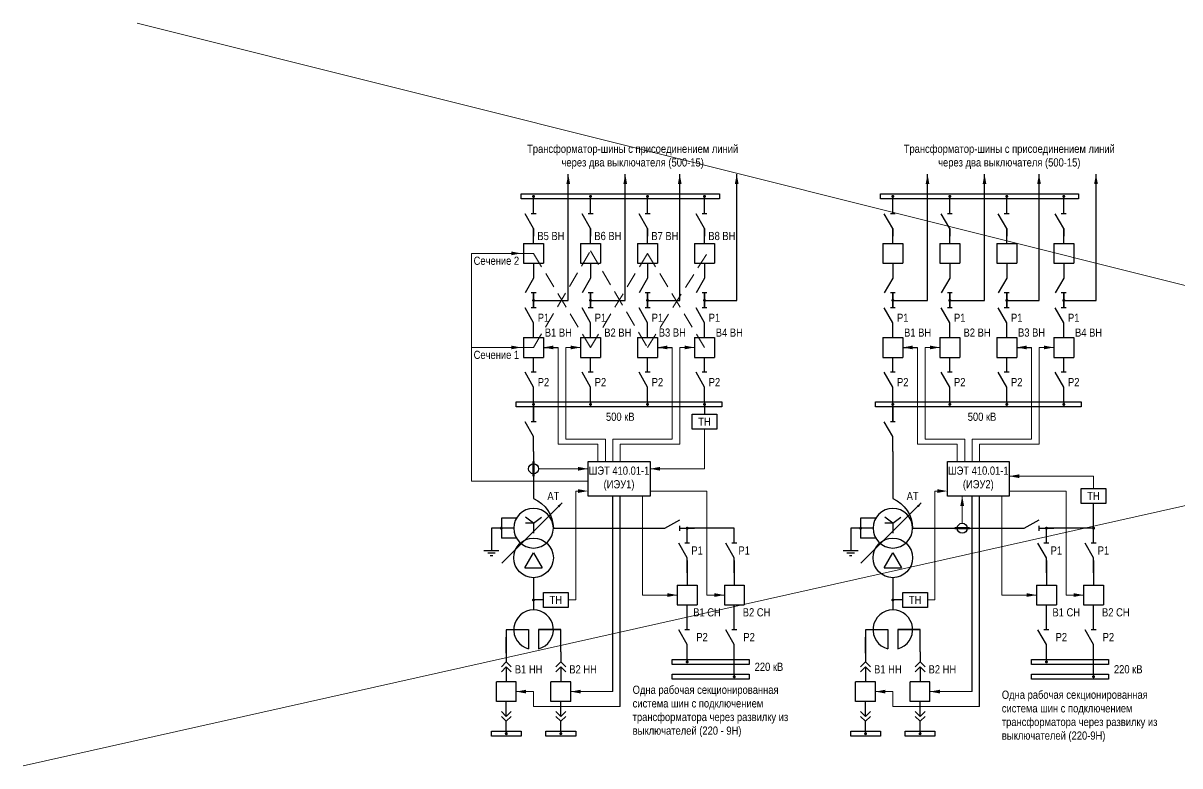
# Model space of a CAD drawing. Header units: millimetres. Extents: x 5769 to 10700, y 4225 to 6895.
# Drawn here: x 8158 to 8624.8, y 4630 to 4930 of the extents above; entities that cross this region are included whole.
import ezdxf
from ezdxf.enums import TextEntityAlignment as Align

# ---------------------------------------------------------------- set-up
doc = ezdxf.new("R2010")
doc.units = ezdxf.units.MM
doc.linetypes.add('HIDDEN', pattern=[9.525, 6.35, -3.175])
doc.layers.add('Основная', color=7, linetype='Continuous', lineweight=30)
doc.layers.add('Тонкая', color=7, linetype='Continuous', lineweight=13)
doc.styles.add('Narrow', font='ARIALN.TTF')
doc.styles.add('Вывод', font='tahoma.ttf', dxfattribs={"height": 2.5})
doc.styles.add('Компонент', font='ARIALN.TTF', dxfattribs={"height": 3.5})

# ---------------------------------------------------------------- blocks, each defined once
blk = doc.blocks.new('*U32')
at = {"color": 0}
blk.add_line((0, 0), (6, 3.43), dxfattribs=at)
blk = doc.blocks.new('*U23')
at = {"color": 0}
blk.add_line((0, -1), (0, 1), dxfattribs=at)
blk = doc.blocks.new('*U21')
at = {"color": 0}
for p, q in [((0, 3), (0, 9)), ((0, -9), (0, -3))]:
    blk.add_line(p, q, dxfattribs=at)
at = {"color": 0, "ltscale": 0.25, "rotation": 89.99999999999999}
for name, p in [('*U32', (0, -3)), ('*U23', (0, 3))]:
    blk.add_blockref(name, p, dxfattribs=at)
at = {"layer": 'Основная'}
for tag, height, style, p in [('В1', 2.5, 'Вывод', (2, 7)), ('ОУ', 3.5, 'Компонент', (-12, 0)), ('В2', 2.5, 'Вывод', (2, -7))]:
    blk.add_attdef(tag, text='', height=height, dxfattribs=dict(at, style=style)).set_placement(p, align=Align.MIDDLE_CENTER)
blk = doc.blocks.new('*U29')
at = {"color": 0}
for p, q in [((0, 0), (-8, 0)), ((-8, -8), (-8, 0)), ((0, -8), (0, 0)), ((0, -8), (-8, -8))]:
    blk.add_line(p, q, dxfattribs=at)
at = {"layer": 'Основная', "style": 'Компонент'}
blk.add_attdef('ОУ', text='', height=3.5, dxfattribs=at).set_placement((-15, -3), align=Align.MIDDLE_CENTER)
blk = doc.blocks.new('*U35')
at = {"color": 0}
for p, q in [((0, 9), (0, 3)), ((0, -3), (0, -9))]:
    blk.add_line(p, q, dxfattribs=at)
at = {"color": 0, "ltscale": 0.25, "xscale": -1, "rotation": 90}
for name, p in [('*U32', (0, 3)), ('*U23', (0, -3))]:
    blk.add_blockref(name, p, dxfattribs=at)
at = {"layer": 'Основная'}
for tag, height, style, p in [('В2', 2.5, 'Вывод', (2, 7)), ('ОУ', 3.5, 'Компонент', (-12, 0)), ('В1', 2.5, 'Вывод', (2, -7))]:
    blk.add_attdef(tag, text='', height=height, dxfattribs=dict(at, style=style)).set_placement(p, align=Align.MIDDLE_CENTER)
blk = doc.blocks.new('*U41')
at = {"ltscale": 0.25}
blk.add_circle((0, 0), 2, dxfattribs=at)
at = {"layer": 'Основная', "color": 0, "lineweight": 50}
blk.add_line((0, -3), (0, 3), dxfattribs=at)
at = {"layer": 'Основная', "style": 'Компонент'}
blk.add_attdef('ОУ', text='', height=3.5, dxfattribs=at).set_placement((-6, 0), align=Align.MIDDLE_CENTER)
blk = doc.blocks.new('*U14')
at = {"ltscale": 0.25}
for p, q in [((-3.46, -4), (0, 2)), ((0, 2), (3.46, -4)), ((-3.46, -4), (3.46, -4))]:
    blk.add_line(p, q, dxfattribs=at)
blk.add_circle((0, 0), 8, dxfattribs=at)
at = {"layer": 'Основная', "style": 'Компонент'}
blk.add_attdef('ОУ', text='', height=3.5, dxfattribs=at).set_placement((17, 0), align=Align.MIDDLE_CENTER)
blk = doc.blocks.new('*U15')
at = {"ltscale": 0.25}
for p, q in [((0, 0), (-20, 0)), ((14.44, 0), (0, 0))]:
    blk.add_line(p, q, dxfattribs=at)
blk.add_lwpolyline([(-18, 0, 1, 0, 0), (-20, 0, 0, 0, 0)], format="xyseb", dxfattribs=at)
at = {"layer": 'Основная', "style": 'Вывод'}
blk.add_attdef('ОС', text='', height=2.5, dxfattribs=at).set_placement((3, 2), align=Align.MIDDLE_CENTER)
blk = doc.blocks.new('*U68')
at = {"ltscale": 0.25}
for q in [(-3.2, 4.4), (3.2, 4.4), (0, -2), (3.21, 2)]:
    blk.add_line((0, 2), q, dxfattribs=at)
blk.add_circle((0, 0), 8, dxfattribs=at)
blk.add_arc((5.23, -0.15), 13.23, 113.2803, 179.3396, dxfattribs=at)
at = {"layer": 'Основная', "style": 'Компонент'}
blk.add_attdef('ОУ', text='', height=3.5, dxfattribs=at).set_placement((-17, 0), align=Align.MIDDLE_CENTER)
blk = doc.blocks.new('*U50')
at = {"color": 0}
for p, q in [((-3, 0), (3, 0)), ((0, 3), (0, 0)), ((-1.5, -1), (1.5, -1)), ((-0.5, -2), (0.5, -2))]:
    blk.add_line(p, q, dxfattribs=at)
blk = doc.blocks.new('*U72')
at = {"layer": 'Основная', "ltscale": 0.25}
for p, q in [((2, 2), (0, 0)), ((0, 0), (2, -2))]:
    blk.add_line(p, q, dxfattribs=at)
blk = doc.blocks.new('*U40')
at = {"color": 0}
for p, q in [((0, 6), (0, 2)), ((0, 0), (0, -6))]:
    blk.add_line(p, q, dxfattribs=at)
at = {"color": 0, "ltscale": 0.25, "xscale": -1, "rotation": 90}
for p in [(0, 2), (0, 0)]:
    blk.add_blockref('*U72', p, dxfattribs=at)
at = {"layer": 'Основная'}
for tag, height, style, p in [('ОУ2', 3.5, 'Компонент', (-5, 6)), ('В2', 2.5, 'Вывод', (3, 6)), ('ОУ1', 3.5, 'Компонент', (-5, -6)), ('В1', 2.5, 'Вывод', (3, -6))]:
    blk.add_attdef(tag, text='', height=height, dxfattribs=dict(at, style=style)).set_placement(p, align=Align.MIDDLE_CENTER)
blk = doc.blocks.new('*U42')
at = {"color": 0}
for p, q in [((0, 0), (0, 6)), ((0, -6), (0, -2))]:
    blk.add_line(p, q, dxfattribs=at)
at = {"color": 0, "ltscale": 0.25, "rotation": 89.99999999999999}
for p in [(0, 0), (0, -2)]:
    blk.add_blockref('*U72', p, dxfattribs=at)
at = {"layer": 'Основная'}
for tag, height, style, p in [('ОУ1', 3.5, 'Компонент', (-5, 6)), ('В1', 2.5, 'Вывод', (3, 6)), ('ОУ2', 3.5, 'Компонент', (-5, -6)), ('В2', 2.5, 'Вывод', (3, -6))]:
    blk.add_attdef(tag, text='', height=height, dxfattribs=dict(at, style=style)).set_placement(p, align=Align.MIDDLE_CENTER)
blk = doc.blocks.new('*U69')
at = {"color": 0}
for p, q in [((0, 3), (0, 9)), ((0, -9), (0, -3))]:
    blk.add_line(p, q, dxfattribs=at)
at = {"color": 0, "ltscale": 0.25, "rotation": 89.99999999999999}
for name, p in [('*U32', (0, -3)), ('*U23', (0, 3))]:
    blk.add_blockref(name, p, dxfattribs=at)
at = {"layer": 'Основная'}
for tag, height, style, p in [('В1', 2.5, 'Вывод', (2, 7)), ('ОУ', 3.5, 'Компонент', (-13, -1)), ('В2', 2.5, 'Вывод', (2, -7))]:
    blk.add_attdef(tag, text='', height=height, dxfattribs=dict(at, style=style)).set_placement(p, align=Align.MIDDLE_CENTER)
blk = doc.blocks.new('*U51')
at = {"ltscale": 0.25}
blk.add_circle((0, 0), 2, dxfattribs=at)
at = {"layer": 'Основная', "color": 0, "lineweight": 50}
blk.add_line((3, 0), (-3, 0), dxfattribs=at)
at = {"layer": 'Основная', "style": 'Компонент'}
blk.add_attdef('ОУ', text='', height=3.5, dxfattribs=at).set_placement((0, -6), align=Align.MIDDLE_CENTER)

msp = doc.modelspace()

# ---------------------------------------------------------------- linework, layer by layer
for p, q in [((8368, 4799), (8374, 4799)), ((8414, 4799), (8420, 4799)), ((8513, 4799), (8519, 4799)), ((8559, 4799), (8565, 4799)), ((8396, 4660), (8396, 4739)), ((8399, 4654), (8399, 4739)), ((8541, 4660), (8541, 4739)), ((8544, 4654), (8544, 4739))]:
    msp.add_line(p, q)
at = {"layer": 'Основная'}
for p, q in [((8378, 4818), (8378, 4869)), ((8401, 4818), (8401, 4869)), ((8423, 4818), (8423, 4869)), ((8446, 4818), (8446, 4869)), ((8523, 4818), (8523, 4869)), ((8546, 4818), (8546, 4869)), ((8568, 4818), (8568, 4869)), ((8591, 4818), (8591, 4869)), ((8364, 4859), (8364, 4860)), ((8387, 4859), (8387, 4860)), ((8410, 4859), (8410, 4860)), ((8433, 4859), (8433, 4860)), ((8509, 4859), (8509, 4860)), ((8532, 4859), (8532, 4860)), ((8555, 4859), (8555, 4860)), ((8578, 4859), (8578, 4860)), ((8364, 4847), (8364, 4844)), ((8387, 4847), (8387, 4844)), ((8410, 4847), (8410, 4844)), ((8433, 4847), (8433, 4844)), ((8509, 4847), (8509, 4844)), ((8532, 4847), (8532, 4844)), ((8555, 4847), (8555, 4844)), ((8578, 4847), (8578, 4844)), ((8364, 4818), (8378, 4818)), ((8387, 4818), (8401, 4818)), ((8410, 4818), (8423, 4818)), ((8433, 4818), (8446, 4818)), ((8509, 4818), (8523, 4818)), ((8532, 4818), (8546, 4818)), ((8555, 4818), (8568, 4818)), ((8578, 4818), (8591, 4818)), ((8364, 4789), (8364, 4793)), ((8387, 4789), (8387, 4793)), ((8410, 4789), (8410, 4793)), ((8433, 4789), (8433, 4793)), ((8509, 4789), (8509, 4793)), ((8532, 4789), (8532, 4793)), ((8555, 4789), (8555, 4793)), ((8578, 4789), (8578, 4793)), ((8364, 4775), (8364, 4777)), ((8387, 4777), (8387, 4776)), ((8410, 4777), (8410, 4776)), ((8433, 4777), (8433, 4775)), ((8509, 4775), (8509, 4777)), ((8532, 4777), (8532, 4776)), ((8555, 4777), (8555, 4776)), ((8578, 4777), (8578, 4775)), ((8364, 4775), (8364, 4769)), ((8433, 4775), (8433, 4772)), ((8509, 4775), (8509, 4769)), ((8364, 4757), (8364, 4742)), ((8509, 4757), (8509, 4742)), ((8364, 4742), (8364, 4738)), ((8509, 4742), (8509, 4738)), ((8590, 4726), (8590, 4736)), ((8445, 4726), (8426, 4726)), ((8590, 4726), (8571, 4726)), ((8426, 4713), (8426, 4703)), ((8445, 4713), (8445, 4703)), ((8571, 4713), (8571, 4703)), ((8590, 4713), (8590, 4703)), ((8364, 4706), (8364, 4693)), ((8509, 4706), (8509, 4693)), ((8368, 4697), (8364, 4697)), ((8513, 4697), (8509, 4697)), ((8426, 4691), (8426, 4695)), ((8445, 4691), (8445, 4695)), ((8571, 4691), (8571, 4695)), ((8590, 4691), (8590, 4695)), ((8353, 4685), (8353, 4672)), ((8498, 4685), (8498, 4672)), ((8353, 4675.5), (8353, 4682)), ((8498, 4675.5), (8498, 4682)), ((8426, 4673), (8426, 4672)), ((8445, 4667), (8445, 4673)), ((8571, 4673), (8571, 4672)), ((8590, 4667), (8590, 4673)), ((8445, 4667), (8445, 4666)), ((8590, 4667), (8590, 4666)), ((8353, 4644), (8353, 4643)), ((8375, 4644), (8375, 4643)), ((8498, 4644), (8498, 4643)), ((8520, 4644), (8520, 4643))]:
    msp.add_line(p, q, dxfattribs=at)
for points in [[(8359, 4861), (8439, 4861), (8439, 4859), (8359, 4859)], [(8504, 4861), (8584, 4861), (8584, 4859), (8504, 4859)], [(8357, 4777), (8440, 4777), (8440, 4775), (8357, 4775)], [(8502, 4777), (8585, 4777), (8585, 4775), (8502, 4775)], [(8428, 4772), (8438, 4772), (8438, 4766), (8428, 4766)], [(8386, 4753), (8411, 4753), (8411, 4739), (8386, 4739)], [(8531, 4753), (8556, 4753), (8556, 4739), (8531, 4739)], [(8585, 4742), (8595, 4742), (8595, 4736), (8585, 4736)], [(8368, 4700), (8378, 4700), (8378, 4694), (8368, 4694)], [(8513, 4700), (8523, 4700), (8523, 4694), (8513, 4694)], [(8420, 4673), (8451, 4673), (8451, 4671), (8420, 4671)], [(8565, 4673), (8596, 4673), (8596, 4671), (8565, 4671)], [(8420, 4667), (8451, 4667), (8451, 4665), (8420, 4665)], [(8565, 4667), (8596, 4667), (8596, 4665), (8565, 4665)], [(8347, 4644), (8359, 4644), (8359, 4642), (8347, 4642)], [(8369, 4644), (8381, 4644), (8381, 4642), (8369, 4642)], [(8492, 4644), (8504, 4644), (8504, 4642), (8492, 4642)], [(8514, 4644), (8526, 4644), (8526, 4642), (8514, 4642)]]:
    msp.add_lwpolyline(points, close=True, dxfattribs=at)
at = {"layer": 'Основная', "ltscale": 0.25, "const_width": 0.6}
for points in [[(8363.7, 4860, 1), (8364.3, 4860, 1)], [(8386.7, 4860, 1), (8387.3, 4860, 1)], [(8409.7, 4860, 1), (8410.3, 4860, 1)], [(8432.7, 4860, 1), (8433.3, 4860, 1)], [(8508.7, 4860, 1), (8509.3, 4860, 1)], [(8531.7, 4860, 1), (8532.3, 4860, 1)], [(8554.7, 4860, 1), (8555.3, 4860, 1)], [(8577.7, 4860, 1), (8578.3, 4860, 1)], [(8364.3, 4818.01, 1), (8363.7, 4818.01, 1)], [(8387.3, 4818.01, 1), (8386.7, 4818.01, 1)], [(8410.3, 4818.01, 1), (8409.7, 4818.01, 1)], [(8433.3, 4818.01, 1), (8432.7, 4818.01, 1)], [(8509.3, 4818.01, 1), (8508.7, 4818.01, 1)], [(8532.3, 4818.01, 1), (8531.7, 4818.01, 1)], [(8555.3, 4818.01, 1), (8554.7, 4818.01, 1)], [(8578.3, 4818.01, 1), (8577.7, 4818.01, 1)], [(8363.7, 4776, 1), (8364.3, 4776, 1)], [(8386.7, 4776, 1), (8387.3, 4776, 1)], [(8409.7, 4776, 1), (8410.3, 4776, 1)], [(8432.7, 4776, 1), (8433.3, 4776, 1)], [(8508.7, 4776, 1), (8509.3, 4776, 1)], [(8531.7, 4776, 1), (8532.3, 4776, 1)], [(8554.7, 4776, 1), (8555.3, 4776, 1)], [(8577.7, 4776, 1), (8578.3, 4776, 1)], [(8350.7, 4726, 1), (8351.3, 4726, 1)], [(8425.7, 4726, 1), (8426.3, 4726, 1)], [(8495.7, 4726, 1), (8496.3, 4726, 1)], [(8570.7, 4726, 1), (8571.3, 4726, 1)], [(8589.7, 4726, 1), (8590.3, 4726, 1)], [(8363.7, 4697, 1), (8364.3, 4697, 1)], [(8508.7, 4697, 1), (8509.3, 4697, 1)], [(8425.7, 4672, 1), (8426.3, 4672, 1)], [(8570.7, 4672, 1), (8571.3, 4672, 1)], [(8444.7, 4666, 1), (8445.3, 4666, 1)], [(8589.7, 4666, 1), (8590.3, 4666, 1)], [(8352.7, 4643, 1), (8353.3, 4643, 1)], [(8374.7, 4643, 1), (8375.3, 4643, 1)], [(8497.7, 4643, 1), (8498.3, 4643, 1)], [(8519.7, 4643, 1), (8520.3, 4643, 1)]]:
    msp.add_lwpolyline(points, format="xyb", close=True, dxfattribs=at)
at = {"layer": 'Основная'}
for points in [[(8357, 4730), (8351, 4730)], [(8351, 4730), (8351, 4722)], [(8502, 4730), (8496, 4730)], [(8496, 4730), (8496, 4722)], [(8351, 4726), (8347, 4726)], [(8347, 4726), (8347, 4720)], [(8356, 4726), (8350, 4726)], [(8372, 4726), (8390, 4726)], [(8390, 4726), (8417, 4726)], [(8496, 4726), (8492, 4726)], [(8492, 4726), (8492, 4720)], [(8501, 4726), (8495, 4726)], [(8517, 4726), (8535, 4726)], [(8535, 4726), (8562, 4726)], [(8357, 4722), (8351, 4722)], [(8502, 4722), (8496, 4722)], [(8364, 4706), (8364, 4698)], [(8509, 4706), (8509, 4698)], [(8353, 4685.13), (8362, 4685.13), (8362, 4677.25)], [(8353, 4685.13), (8362, 4685.13)], [(8375, 4685.13), (8366, 4685.13), (8366, 4677.25)], [(8366, 4685.13), (8375, 4685.13)], [(8375, 4676), (8375, 4685.13)], [(8498, 4685.13), (8507, 4685.13), (8507, 4677.25)], [(8498, 4685.13), (8507, 4685.13)], [(8520, 4685.13), (8511, 4685.13), (8511, 4677.25)], [(8511, 4685.13), (8520, 4685.13)], [(8520, 4676), (8520, 4685.13)]]:
    msp.add_lwpolyline(points, dxfattribs=at)
at = {"layer": 'Основная', "ltscale": 0.25}
for centre in [(8364, 4685), (8509, 4685)]:
    msp.add_arc(centre, 8, 284.4775, 255.5225, dxfattribs=at)
at = {"layer": 'Тонкая'}
for p, q in [((8204, 4930), (9290, 4658)), ((9313, 4889), (8158, 4630)), ((8364, 4837), (8339, 4837)), ((8339, 4745), (8339, 4837)), ((8364, 4799), (8339, 4799)), ((8374, 4799), (8374, 4760)), ((8383, 4799), (8377, 4799)), ((8377, 4799), (8377, 4762)), ((8420, 4799), (8420, 4762)), ((8429, 4799), (8423, 4799)), ((8423, 4799), (8423, 4760)), ((8519, 4799), (8519, 4760)), ((8528, 4799), (8522, 4799)), ((8522, 4799), (8522, 4762)), ((8565, 4799), (8565, 4762)), ((8574, 4799), (8568, 4799)), ((8568, 4799), (8568, 4760)), ((8377, 4762), (8393, 4762)), ((8393, 4762), (8393, 4760)), ((8420, 4762), (8396, 4762)), ((8396, 4762), (8396, 4753)), ((8433, 4750), (8433, 4766)), ((8522, 4762), (8538, 4762)), ((8538, 4762), (8538, 4760)), ((8565, 4762), (8541, 4762)), ((8541, 4762), (8541, 4753)), ((8374, 4760), (8390, 4760)), ((8390, 4760), (8390, 4753)), ((8393, 4760), (8393, 4753)), ((8399, 4753), (8399, 4760)), ((8399, 4760), (8423, 4760)), ((8519, 4760), (8535, 4760)), ((8535, 4760), (8535, 4753)), ((8538, 4760), (8538, 4753)), ((8544, 4753), (8544, 4760)), ((8544, 4760), (8568, 4760)), ((8366, 4750), (8386, 4750)), ((8433, 4750), (8411, 4750)), ((8386, 4745), (8339, 4745)), ((8590, 4747), (8556, 4747)), ((8590, 4742), (8590, 4747)), ((8381, 4697), (8381, 4741)), ((8381, 4741), (8384, 4741)), ((8408, 4739), (8408, 4699)), ((8434, 4741), (8411, 4741)), ((8434, 4699), (8434, 4741)), ((8526, 4697), (8526, 4741)), ((8526, 4741), (8529, 4741)), ((8537, 4728), (8537, 4739)), ((8553, 4739), (8553, 4699)), ((8579, 4741), (8556, 4741)), ((8579, 4699), (8579, 4741)), ((8378, 4697), (8381, 4697)), ((8408, 4699), (8422, 4699)), ((8434, 4699), (8441, 4699)), ((8523, 4697), (8526, 4697)), ((8553, 4699), (8567, 4699)), ((8579, 4699), (8586, 4699)), ((8357, 4660), (8364, 4660)), ((8364, 4660), (8364, 4654)), ((8396, 4660), (8379, 4660)), ((8502, 4660), (8509, 4660)), ((8509, 4660), (8509, 4654)), ((8541, 4660), (8524, 4660)), ((8364, 4654), (8399, 4654)), ((8509, 4654), (8544, 4654))]:
    msp.add_line(p, q, dxfattribs=at)
at = {"layer": 'Тонкая', "linetype": 'HIDDEN'}
for p, q in [((8364, 4799), (8387, 4838)), ((8387, 4799), (8364, 4837)), ((8387, 4838), (8410, 4799)), ((8410, 4837), (8387, 4799)), ((8433, 4799), (8410, 4837)), ((8410, 4799), (8434, 4837))]:
    msp.add_line(p, q, dxfattribs=at)
at = {"layer": 'Тонкая', "ltscale": 0.3}
for points in [[(8378, 4869, 0, 1.5, 0), (8378, 4865, 0, 0, 0)], [(8401, 4869, 0, 1.5, 0), (8401, 4865, 0, 0, 0)], [(8423, 4869, 0, 1.5, 0), (8423, 4865, 0, 0, 0)], [(8446, 4869, 0, 1.5, 0), (8446, 4865, 0, 0, 0)], [(8523, 4869, 0, 1.5, 0), (8523, 4865, 0, 0, 0)], [(8546, 4869, 0, 1.5, 0), (8546, 4865, 0, 0, 0)], [(8568, 4869, 0, 1.5, 0), (8568, 4865, 0, 0, 0)], [(8591, 4869, 0, 1.5, 0), (8591, 4865, 0, 0, 0)], [(8359, 4837, 0, 1.5, 0), (8355, 4837, 0, 0, 0)], [(8359, 4799, 0, 1.5, 0), (8355, 4799, 0, 0, 0)], [(8368, 4799, 0, 1.5, 0), (8372, 4799, 0, 0, 0)], [(8383, 4799, 0, 1.5, 0), (8379, 4799, 0, 0, 0)], [(8414, 4799, 0, 1.5, 0), (8418, 4799, 0, 0, 0)], [(8429, 4799, 0, 1.5, 0), (8425, 4799, 0, 0, 0)], [(8513, 4799, 0, 1.5, 0), (8517, 4799, 0, 0, 0)], [(8528, 4799, 0, 1.5, 0), (8524, 4799, 0, 0, 0)], [(8559, 4799, 0, 1.5, 0), (8563, 4799, 0, 0, 0)], [(8574, 4799, 0, 1.5, 0), (8570, 4799, 0, 0, 0)], [(8386, 4750, 0, 1.5, 0), (8382, 4750, 0, 0, 0)], [(8411, 4750, 0, 1.5, 0), (8415, 4750, 0, 0, 0)], [(8556, 4747, 0, 1.5, 0), (8560, 4747, 0, 0, 0)], [(8386, 4741, 0, 1.5, 0), (8382, 4741, 0, 0, 0)], [(8531, 4741, 0, 1.5, 0), (8527, 4741, 0, 0, 0)], [(8537, 4739, 0, 1.5, 0), (8537, 4735, 0, 0, 0)], [(8422, 4699, 0, 1.5, 0), (8418, 4699, 0, 0, 0)], [(8441, 4699, 0, 1.5, 0), (8437, 4699, 0, 0, 0)], [(8567, 4699, 0, 1.5, 0), (8563, 4699, 0, 0, 0)], [(8586, 4699, 0, 1.5, 0), (8582, 4699, 0, 0, 0)], [(8357, 4660, 0, 1.5, 0), (8361, 4660, 0, 0, 0)], [(8379, 4660, 0, 1.5, 0), (8383, 4660, 0, 0, 0)], [(8502, 4660, 0, 1.5, 0), (8506, 4660, 0, 0, 0)], [(8524, 4660, 0, 1.5, 0), (8528, 4660, 0, 0, 0)]]:
    msp.add_lwpolyline(points, format="xyseb", dxfattribs=at)

# ---------------------------------------------------------------- block references
at = {"layer": 'Основная'}
for name, p in [('*U21', (8364, 4850)), ('*U21', (8387, 4850)), ('*U21', (8410, 4850)), ('*U21', (8433, 4850)), ('*U21', (8509, 4850)), ('*U21', (8532, 4850)), ('*U21', (8555, 4850)), ('*U21', (8578, 4850)), ('*U35', (8364, 4824)), ('*U35', (8387, 4824)), ('*U35', (8410, 4824)), ('*U35', (8433, 4824)), ('*U35', (8509, 4824)), ('*U35', (8532, 4824)), ('*U35', (8555, 4824)), ('*U35', (8578, 4824)), ('*U21', (8364, 4812)), ('*U21', (8387, 4812)), ('*U21', (8410, 4812)), ('*U21', (8433, 4812)), ('*U21', (8509, 4812)), ('*U21', (8532, 4812)), ('*U21', (8555, 4812)), ('*U21', (8578, 4812)), ('*U21', (8364, 4786)), ('*U21', (8387, 4786)), ('*U21', (8410, 4786)), ('*U21', (8433, 4786)), ('*U21', (8509, 4786)), ('*U21', (8532, 4786)), ('*U21', (8555, 4786)), ('*U21', (8578, 4786)), ('*U21', (8364, 4766)), ('*U21', (8509, 4766)), ('*U21', (8426, 4717)), ('*U69', (8445, 4717)), ('*U21', (8571, 4717)), ('*U69', (8590, 4717)), ('*U21', (8426, 4682)), ('*U69', (8445, 4682)), ('*U21', (8571, 4682)), ('*U69', (8590, 4682))]:
    msp.add_blockref(name, p, dxfattribs=at)
at = {"layer": 'Основная', "ltscale": 0.25}
for name, p, rotation in [('*U29', (8360, 4833), 180), ('*U29', (8383, 4833), 180), ('*U29', (8406, 4833), 180), ('*U29', (8429, 4833), 180), ('*U29', (8505, 4833), 180), ('*U29', (8528, 4833), 180), ('*U29', (8551, 4833), 180), ('*U29', (8574, 4833), 180), ('*U29', (8360, 4795), 180), ('*U29', (8383, 4795), 180), ('*U29', (8406, 4795), 180), ('*U29', (8429, 4795), 180), ('*U29', (8505, 4795), 180), ('*U29', (8528, 4795), 180), ('*U29', (8551, 4795), 180), ('*U29', (8574, 4795), 180), ('*U15', (8361.36, 4722.05), 224.9999999999999), ('*U15', (8506.36, 4722.05), 224.9999999999999), ('*U29', (8422, 4695), 180), ('*U29', (8441, 4695), 180), ('*U29', (8567, 4695), 180), ('*U29', (8586, 4695), 180)]:
    msp.add_blockref(name, p, dxfattribs=dict(at, rotation=rotation))
for name, p in [('*U41', (8364, 4750)), ('*U51', (8537, 4726)), ('*U50', (8347, 4717)), ('*U50', (8492, 4717)), ('*U40', (8353, 4670)), ('*U40', (8375, 4670)), ('*U40', (8498, 4670)), ('*U40', (8520, 4670)), ('*U29', (8357, 4664)), ('*U29', (8379, 4664)), ('*U29', (8502, 4664)), ('*U29', (8524, 4664)), ('*U42', (8353, 4650)), ('*U42', (8375, 4650)), ('*U42', (8498, 4650)), ('*U42', (8520, 4650))]:
    msp.add_blockref(name, p, dxfattribs=at)
at = {"layer": 'Основная', "ltscale": 0.35, "xscale": -1}
for p in [(8364, 4726), (8509, 4726)]:
    msp.add_blockref('*U68', p, dxfattribs=at)
at = {"layer": 'Основная', "rotation": 270}
for p in [(8420, 4726), (8565, 4726)]:
    msp.add_blockref('*U21', p, dxfattribs=at)
at = {"layer": 'Основная', "ltscale": 0.35}
for p in [(8364, 4714), (8509, 4714)]:
    msp.add_blockref('*U14', p, dxfattribs=at)

# ---------------------------------------------------------------- texts
at = {"layer": 'Основная', "char_height": 3.3, "style": 'Narrow'}
for s, insert, width, attachment_point in [('\\pt9.9;Трансформатор-шины с присоединением линий через два выключателя (500-15)', (8404, 4876), 91.869, 5), ('\\pt9.9;Трансформатор-шины с присоединением линий через два выключателя (500-15)', (8556, 4876), 91.869, 5), ('\\pi-9.9,l9.9,t9.9;В5 ВН', (8371, 4844), 21.8485, 5), ('\\pi-9.9,l9.9,t9.9;В6 ВН', (8394, 4844), 21.8485, 5), ('\\pi-9.9,l9.9,t9.9;В7 ВН', (8417, 4844), 21.8485, 5), ('\\pi-9.9,l9.9,t9.9;В8 ВН', (8440, 4844), 21.8485, 5), ('\\pi-9.9,l9.9,t9.9;Сечение 2', (8349, 4834), 21.8485, 5), ('\\pi-9.9,l9.9,t9.9;Р1', (8368, 4811), 10, 5), ('\\pi-9.9,l9.9,t9.9;Р1', (8391, 4811), 10, 5), ('\\pi-9.9,l9.9,t9.9;Р1', (8414, 4811), 10, 5), ('\\pi-9.9,l9.9,t9.9;Р1', (8437, 4811), 10, 5), ('\\pi-9.9,l9.9,t9.9;Р1', (8513, 4811), 10, 5), ('\\pi-9.9,l9.9,t9.9;Р1', (8536, 4811), 10, 5), ('\\pi-9.9,l9.9,t9.9;Р1', (8559, 4811), 10, 5), ('\\pi-9.9,l9.9,t9.9;Р1', (8582, 4811), 10, 5), ('\\pi-9.9,l9.9,t9.9;В1 ВН', (8374, 4805), 21.8485, 5), ('\\pi-9.9,l9.9,t9.9;В2 ВН', (8398, 4805), 21.8485, 5), ('\\pi-9.9,l9.9,t9.9;В3 ВН', (8420, 4805), 21.8485, 5), ('\\pi-9.9,l9.9,t9.9;В4 ВН', (8443, 4805), 21.8485, 5), ('\\pi-9.9,l9.9,t9.9;В1 ВН', (8519, 4805), 21.8485, 5), ('\\pi-9.9,l9.9,t9.9;В2 ВН', (8543, 4805), 21.8485, 5), ('\\pi-9.9,l9.9,t9.9;В3 ВН', (8565, 4805), 21.8485, 5), ('\\pi-9.9,l9.9,t9.9;В4 ВН', (8588, 4805), 21.8485, 5), ('\\pi-9.9,l9.9,t9.9;Сечение 1', (8349, 4796), 21.8485, 5), ('\\pi-9.9,l9.9,t9.9;Р2', (8368, 4785), 10, 5), ('\\pi-9.9,l9.9,t9.9;Р2', (8391, 4785), 10, 5), ('\\pi-9.9,l9.9,t9.9;Р2', (8414, 4785), 10, 5), ('\\pi-9.9,l9.9,t9.9;Р2', (8437, 4785), 10, 5), ('\\pi-9.9,l9.9,t9.9;Р2', (8513, 4785), 10, 5), ('\\pi-9.9,l9.9,t9.9;Р2', (8536, 4785), 10, 5), ('\\pi-9.9,l9.9,t9.9;Р2', (8559, 4785), 10, 5), ('\\pi-9.9,l9.9,t9.9;Р2', (8582, 4785), 10, 5), ('\\pi-9.9,l9.9,t9.9;500 кВ', (8399, 4771), 16.5012, 5), ('\\pi-9.9,l9.9,t9.9;500 кВ', (8545, 4771), 16.5012, 5), ('ТН', (8433, 4769), 10, 5), ('ШЭТ 410.01-1 (ИЭУ1)', (8398.5, 4746), 25, 5), ('ШЭТ 410.01-1 (ИЭУ2)', (8543.5, 4746), 25, 5), ('\\pi-9.9,l9.9,t9.9;AT', (8372, 4739), 10, 5), ('\\pi-9.9,l9.9,t9.9;AT', (8517, 4739), 10, 5), ('ТН', (8590, 4739), 10, 5), ('\\pi-9.9,l9.9,t9.9;Р1', (8430, 4717), 10, 5), ('\\pi-9.9,l9.9,t9.9;Р1', (8449, 4717), 10, 5), ('\\pi-9.9,l9.9,t9.9;Р1', (8575, 4717), 10, 5), ('\\pi-9.9,l9.9,t9.9;Р1', (8594, 4717), 10, 5), ('ТН', (8373, 4697), 10, 5), ('ТН', (8518, 4697), 10, 5), ('\\pi-9.9,l9.9,t9.9;В1 СН', (8434, 4692), 21.8485, 5), ('\\pi-9.9,l9.9,t9.9;В2 СН', (8454, 4692), 21.8485, 5), ('\\pi-9.9,l9.9,t9.9;В1 СН', (8579, 4692), 21.8485, 5), ('\\pi-9.9,l9.9,t9.9;В2 СН', (8599, 4692), 21.8485, 5), ('\\pi-9.9,l9.9,t9.9;Р2', (8432, 4682), 10, 5), ('\\pi-9.9,l9.9,t9.9;Р2', (8451, 4682), 10, 5), ('\\pi-9.9,l9.9,t9.9;Р2', (8577, 4682), 10, 5), ('\\pi-9.9,l9.9,t9.9;Р2', (8596, 4682), 10, 5), ('\\pi-9.9,l9.9,t9.9;В1 НН', (8362, 4669), 21.8485, 5), ('\\pi-9.9,l9.9,t9.9;В2 НН', (8384, 4669), 21.8485, 5), ('\\pi-9.9,l9.9,t9.9;220 кВ', (8459, 4670), 16.5012, 5), ('\\pi-9.9,l9.9,t9.9;В1 НН', (8507, 4669), 21.8485, 5), ('\\pi-9.9,l9.9,t9.9;В2 НН', (8529, 4669), 21.8485, 5), ('\\pi-9.9,l9.9,t9.9;220 кВ', (8604, 4669), 16.5012, 5), ('\\pt9.9;Одна рабочая секционированная система шин с подключением трансформатора через развилку из выключателей (220 - 9Н)', (8404, 4652), 72.5506, 4), ('\\pt9.9;Одна рабочая секционированная система шин с подключением трансформатора через развилку из выключателей (220-9Н)', (8553, 4650), 72.5506, 4)]:
    msp.add_mtext(s, dxfattribs=dict(at, insert=insert, width=width, attachment_point=attachment_point))

doc.saveas('drawing.dxf')
